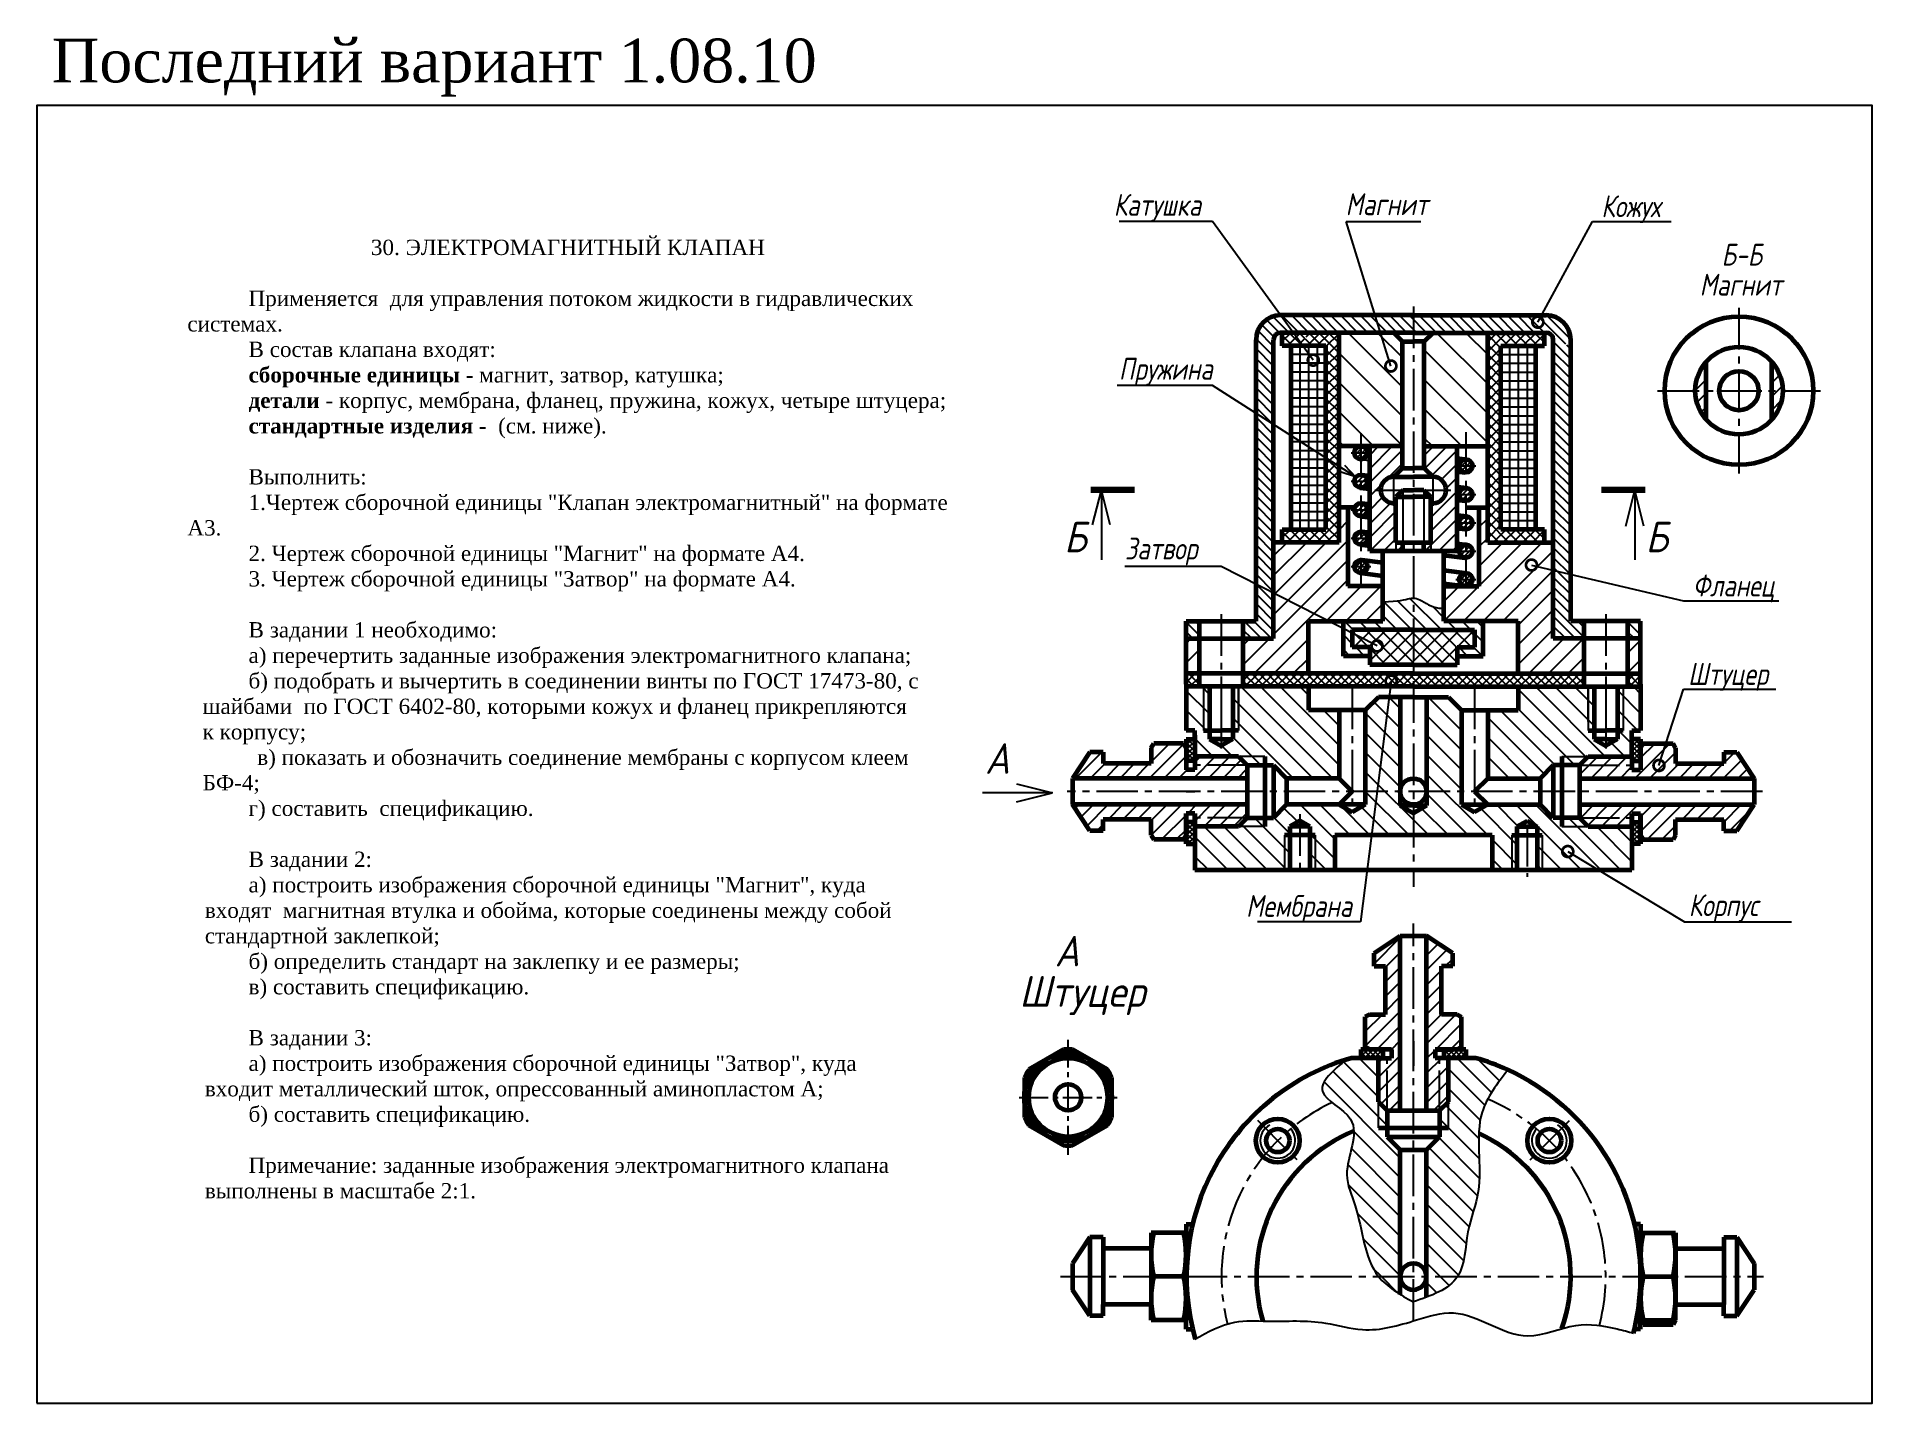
# Model space of a CAD drawing. Header units: millimetres. Extents: x 0 to 420, y 0 to 313.
import ezdxf

# ---------------------------------------------------------------- set-up
doc = ezdxf.new("R2010")
doc.units = ezdxf.units.MM
doc.header["$LTSCALE"] = 0.5
doc.linetypes.add('CENTER2', pattern=[28.575, 19.05, -3.175, 3.175, -3.175])
doc.layers.get('0').update_dxf_attribs({"linetype": 'CONTINUOUS', "lineweight": 60})
doc.layers.add('Тонкие', color=250, linetype='CONTINUOUS')
doc.styles.get("Standard").update_dxf_attribs({"font": 'isocpeui.ttf', "width": 0.9})
doc.styles.add('стиль1', font='TIMES.TTF')
doc.dimstyles.get("Standard").update_dxf_attribs({"dimtxt": 3.5, "dimasz": 5, "dimexe": 2, "dimexo": 0, "dimgap": 1.5, "dimtad": 1, "dimtoh": 1, "dimdec": 0, "dimzin": 0, "dimtxsty": 'Standard', "dimcen": 5, "dimadec": 0, "dimazin": 0, "dimtfac": 1, "dimtdec": 0, "dimtmove": 0, "dimatfit": 3, "dimldrblk": 'DOTSMALL', "dimfxl": 0, "dimtolj": 1, "dimtzin": 0, "dimarcsym": 0})
pattern_1 = [(45, (-5.087, 4.6), (-1.683798, 1.683798), [])]
pattern_2 = [(135, (-5.087, 5), (-2.245064, -2.245064), [])]

# ---------------------------------------------------------------- blocks, each defined once
blk = doc.blocks.new('_DotSmall')
at = {"color": 0, "linetype": 'ByBlock', "const_width": 0.5}
blk.add_lwpolyline([(-0.0625, 0, 1), (0.0625, 0, 1)], format="xyb", close=True, dxfattribs=at)

msp = doc.modelspace()

# ---------------------------------------------------------------- hatches: boundary and pattern name
at = {"layer": 'Тонкие', "lineweight": -3}
h = msp.add_hatch(dxfattribs=at)
h.set_pattern_fill('ANSI31', scale=0.5, angle=90, style=0)
h.set_pattern_definition([(135, (-5.087, 4.6), (-1.122532, -1.122532), [])])
h.paths.add_polyline_path([(283, 233.31), (279, 237.66), (279, 208.23), (283, 201.28)])
h.paths.add_polyline_path([(266, 179), (263, 179), (263, 175), (266, 175)])
h.paths.add_polyline_path([(283, 182.89), (279, 184.46), (279, 179), (276, 179), (276, 175), (283, 175)])
h.paths.add_polyline_path([(283, 201.28), (279, 208.23), (279, 184.46), (283, 182.89)])
h.paths.add_polyline_path([(315, 249), (288.1, 249), (289.6, 245), (315, 245)])
h.paths.add_polyline_path([(288.1, 249), (284.6, 249, 0.414214), (279, 243.4), (279, 237.66), (283, 233.31), (283, 243.4, -0.414214), (284.6, 245), (289.6, 245)])
h.paths.add_polyline_path([(345.4, 249), (323.08, 249), (323.83, 245), (345.4, 245, -0.414214), (347, 243.4), (347, 175), (354, 175), (354, 179), (351, 179), (351, 243.4, 0.099059), (350.57, 245.55), (349.91, 242.38, -0.241968), (350.01, 242.18, -1), (349.51, 242.18, -0.610347), (349.91, 242.38), (350.57, 245.55, 0.302733)])
h.paths.add_polyline_path([(323.08, 249), (315, 249), (315, 245), (323.83, 245)])
h.paths.add_polyline_path([(367, 179), (364, 179), (364, 175), (367, 175)])
h = msp.add_hatch(dxfattribs=at)
h.set_pattern_fill('ANSI37', scale=0.5, style=0)
h.set_pattern_definition([(45, (-5.087, 4.6), (-1.122532, 1.122532), []), (135, (-5.087, 4.6), (-1.122532, -1.122532), [])])
h.paths.add_polyline_path([(298, 245), (285, 245), (285, 242), (295, 242), (295, 220.29), (298, 217.03)])
h.paths.add_polyline_path([(290.12, 243.81, -1), (290.62, 243.81, -1)], flags=16)
h.paths.add_polyline_path([(298, 217.03), (295, 220.29), (295, 200), (285, 200), (285, 197.81), (285.47, 197), (298, 197)])
h.paths.add_polyline_path([(335, 242), (345, 242), (345, 245), (332, 245), (332, 197), (345, 197), (345, 200), (335, 200)])
h = msp.add_hatch(dxfattribs=at)
h.set_pattern_fill('ANSI31', scale=1.5, angle=90, style=0)
h.set_pattern_definition([(135, (-5.087, 4.6), (-3.367596, -3.367596), [])])
h.paths.add_polyline_path([(332, 245), (323.83, 245), (324.44, 241.8, -0.493524), (324.75, 241.56, -1), (324.25, 241.56, -0.339115), (324.44, 241.8), (323.83, 245), (319.5, 245), (317.5, 243), (317.5, 219), (332, 219)])
h.paths.add_polyline_path([(312.5, 243), (310.5, 245), (298, 245), (298, 219), (312.5, 219)])
h = msp.add_hatch(dxfattribs=at)
h.set_pattern_fill('ANSI31', scale=0.7, style=0)
h.paths.add_polyline_path([(382, 231.73), (379.5, 231.73, 0.182676), (382, 225.11)])
h.paths.add_polyline_path([(382, 238.34, 0.182676), (379.5, 231.73), (382, 231.73)])
h.paths.add_polyline_path([(397, 238.34), (397, 231.73), (399.5, 231.73, 0.182676)])
h.paths.add_polyline_path([(399.5, 231.73), (397, 231.73), (397, 225.11, 0.182676)])
h = msp.add_hatch(dxfattribs=at)
h.set_pattern_fill('ANSI31', scale=0.25, style=0)
h.set_pattern_definition([(45, (-5.0871, 4.6), (-0.561266, 0.561266), [])])
edge = h.paths.add_edge_path()
edge.add_arc((303, 217.5), 1.5, 0, 360)
edge = h.paths.add_edge_path()
edge.add_arc((303, 211), 1.5, 0, 360)
edge = h.paths.add_edge_path()
edge.add_arc((303, 204.5), 1.5, 0, 360)
edge = h.paths.add_edge_path()
edge.add_arc((303, 198), 1.5, 0, 360)
edge = h.paths.add_edge_path()
edge.add_arc((303, 191.5), 1.5, 0, 360)
edge = h.paths.add_edge_path()
edge.add_arc((327, 188.5), 1.5, 0, 360)
edge = h.paths.add_edge_path()
edge.add_arc((327, 195), 1.5, 0, 360)
edge = h.paths.add_edge_path()
edge.add_arc((327, 201.5), 1.5, 0, 360)
edge = h.paths.add_edge_path()
edge.add_arc((327, 208), 1.5, 0, 360)
edge = h.paths.add_edge_path()
edge.add_arc((327, 214.5), 1.5, 0, 360)
at = {"layer": 'Тонкие'}
h = msp.add_hatch(dxfattribs=at)
h.set_pattern_fill('ANSI31', scale=0.7, style=0)
h.paths.add_polyline_path([(325, 219), (317.5, 219), (317.5, 214), (319.5, 212, -1), (319.5, 206), (319, 206), (319, 197), (319, 195), (325, 195)])
h.paths.add_polyline_path([(312.5, 219), (305, 219), (305, 195), (311, 195), (311, 197), (311, 206), (310.5, 206, -1), (310.5, 212), (312.5, 214)])
h.paths.add_polyline_path([(312.6, 197), (311, 197), (311, 195), (312.6, 195)])
h.paths.add_polyline_path([(319, 197), (317.4, 197), (317.4, 195), (319, 195)])
at = {"layer": 'Тонкие', "lineweight": -3}
h = msp.add_hatch(dxfattribs=at)
h.set_pattern_fill('ANSI31', style=0)
h.set_pattern_definition([(45, (-5.087, 4.6), (-2.245064, 2.245064), [])])
h.paths.add_polyline_path([(308, 187), (300, 187), (300, 205), (298, 205), (298, 197), (285.47, 197), (287.88, 192.82, -0.576952), (288.25, 192.6, -1), (287.75, 192.6, -0.26827), (287.88, 192.82), (285.47, 197), (283, 197), (283, 182.89), (292.89, 179), (308, 179)])
h.paths.add_polyline_path([(291, 179), (292.89, 179), (283, 182.89), (283, 175), (276, 175), (276, 167), (291, 167)])
h.paths.add_polyline_path([(266, 175), (263, 175), (263, 167), (266, 167)])
h.paths.add_polyline_path([(354, 175), (347, 175), (347, 197), (332, 197), (332, 205), (330, 205), (330, 187), (322, 187), (322, 179), (339, 179), (339, 167), (354, 167)])
h.paths.add_polyline_path([(367, 175), (364, 175), (364, 167), (367, 167)])
at = {"layer": 'Тонкие'}
h = msp.add_hatch(dxfattribs=at)
h.set_pattern_fill('ANSI31', scale=0.75, angle=90, style=0)
edge = h.paths.add_edge_path()
edge.add_spline(control_points=[(315, 184.26), (314.72, 184.27), (313.61, 184.13), (311.74, 183.5), (308, 183.43)], knot_values=[0.236014, 0.236014, 0.236014, 0.236014, 1.846914, 6.275661, 6.275661, 6.275661, 6.275661], degree=3, periodic=0)
edge.add_line((308, 183.43), (308, 179))
edge.add_line((308, 179), (299, 179))
edge.add_line((299, 179), (299, 171))
edge.add_line((299, 171), (305, 171))
edge.add_line((305, 171), (305, 173))
edge.add_line((305, 173), (301, 173))
edge.add_line((301, 173), (301, 177))
edge.add_line((301, 177), (315, 177))
edge.add_line((315, 177), (315, 184.26))
edge = h.paths.add_edge_path()
edge.add_spline(control_points=[(322, 182.13), (320.45, 181.57), (316.99, 183.64), (315.77, 184.26), (315, 184.26)], knot_values=[6.275661, 6.275661, 6.275661, 6.275661, 10.941546, 15.423264, 15.423264, 15.423264, 15.423264], degree=3, periodic=0)
edge.add_line((315, 184.26), (315, 177))
edge.add_line((315, 177), (329, 177))
edge.add_line((329, 177), (329, 173))
edge.add_line((329, 173), (325, 173))
edge.add_line((325, 173), (325, 171))
edge.add_line((325, 171), (331, 171))
edge.add_line((331, 171), (331, 179))
edge.add_line((331, 179), (322, 179))
edge.add_line((322, 179), (322, 182.13))
at = {"layer": 'Тонкие', "lineweight": -3}
h = msp.add_hatch(dxfattribs=at)
h.set_pattern_fill('ANSI37', scale=0.75, style=0)
h.set_pattern_definition([(45, (-5.087, 4.6), (-1.683798, 1.683798), []), (135, (-5.087, 4.6), (-1.683798, -1.683798), [])])
h.paths.add_polyline_path([(315, 177), (301, 177), (301, 173), (305, 173), (305, 169), (315, 169)])
h.paths.add_polyline_path([(329, 177), (315, 177), (315, 169), (325, 169), (325, 173), (329, 173)])
h = msp.add_hatch(dxfattribs=at)
h.set_pattern_fill('ANSI37', scale=0.4, style=0)
h.set_pattern_definition([(45, (-5.0871, 4.6), (-0.8980256, 0.8980256), []), (135, (-5.0871, 4.6), (-0.8980256, -0.8980256), [])])
h.paths.add_polyline_path([(315, 167), (276, 167), (276, 164), (315, 164)])
h.paths.add_polyline_path([(354, 167), (315, 167), (315, 164), (354, 164)])
h.paths.add_polyline_path([(367, 167), (364, 167), (364, 164), (367, 164), (367, 164.6)])
h.paths.add_polyline_path([(266, 167), (263, 167), (263, 164.6), (263, 164.6), (263, 164), (266, 164)])
h = msp.add_hatch(dxfattribs=at)
h.set_pattern_fill('ANSI31', angle=90, style=0)
h.set_pattern_definition([(135, (-5.087, 4.6), (-2.245064, -2.245064), [])])
h.paths.add_polyline_path([(285.5, 130), (286.7, 130), (286.7, 132), (289, 133.32), (291.3, 132), (291.3, 130), (292.5, 130), (292.5, 122), (297, 122), (297, 130), (315, 130), (315, 135.08), (312, 136.8), (312, 140), (304, 140), (304, 137), (301, 135.28), (298, 137), (286, 137), (283, 134), (281, 134), (281, 132), (275, 132), (265, 132), (265, 122), (285.5, 122)])
h.paths.add_polyline_path([(344, 137), (332, 137), (329, 135.28), (326, 137), (326, 140), (318, 140), (318, 136.8), (315, 135.08), (315, 130), (333, 130), (333, 122), (337.5, 122), (337.5, 130), (338.7, 130), (338.7, 132), (341, 133.32), (343.3, 132), (343.3, 130), (344.5, 130), (344.5, 122), (365, 122), (365, 132), (355, 132), (349, 132), (349, 134), (347, 134)])
h.paths.add_polyline_path([(326, 158.6), (323, 161.6), (318, 161.6), (318, 140), (326, 140)])
h.paths.add_polyline_path([(312, 161.6), (307, 161.6), (304, 158.6), (304, 140), (312, 140)])
h.paths.add_polyline_path([(356.5, 152), (356.5, 154), (355, 154), (355, 164), (339, 164), (339, 158.6), (332, 158.6), (332, 143), (344, 143), (347, 146), (349, 146), (349, 148), (355, 148), (365, 148), (365, 154), (367, 154), (367, 157.15), (366.14, 155.81, -0.254408), (366.25, 155.6, -1), (365.75, 155.6, -0.594378), (366.14, 155.81), (367, 157.15), (367, 164), (363, 164), (363, 154), (361.5, 154), (361.5, 152), (359, 150.57)])
h.paths.add_polyline_path([(338.7, 130), (337.5, 130), (337.5, 122), (338.7, 122)], flags=17)
h.paths.add_polyline_path([(344.5, 130), (343.3, 130), (343.3, 122), (344.5, 122)])
h.paths.add_polyline_path([(286.7, 130), (285.5, 130), (285.5, 122), (286.7, 122)], flags=16)
h.paths.add_polyline_path([(292.5, 130), (291.3, 130), (291.3, 122), (292.5, 122)])
h.paths.add_polyline_path([(281, 134), (277, 134), (275, 132), (281, 132)], flags=16)
h.paths.add_polyline_path([(281, 148), (275, 148), (277, 146), (281, 146)], flags=16)
h.paths.add_polyline_path([(355, 148), (349, 148), (349, 146), (353, 146)], flags=17)
h.paths.add_polyline_path([(356.33, 154), (356.33, 164), (355, 164), (355, 154)])
h.paths.add_polyline_path([(361.67, 164), (361.67, 154), (363, 154), (363, 164)])
h.paths.add_polyline_path([(268.33, 152), (268.33, 154), (267, 154), (267, 164), (263, 164), (263, 154), (265, 154), (265, 148), (281, 148), (281, 146), (283, 146), (286, 143), (298, 143), (298, 158.6), (291, 158.6), (291, 164), (275, 164), (275, 154), (273.67, 154), (273.67, 152), (271, 150.47)])
h.paths.add_polyline_path([(273.67, 164), (273.67, 154), (275, 154), (275, 164)])
h.paths.add_polyline_path([(268.33, 154), (268.33, 164), (267, 164), (267, 154)])
h = msp.add_hatch(dxfattribs=at)
h.set_pattern_fill('ANSI37', scale=0.25, style=0)
h.set_pattern_definition([(45, (-5, 5), (-0.561266, 0.561266), []), (135, (-5, 5), (-0.561266, -0.561266), [])])
h.paths.add_polyline_path([(265, 152), (263, 152), (263, 147), (265, 147)])
h = msp.add_hatch(dxfattribs=at)
h.set_pattern_fill('ANSI37', scale=0.25, style=0)
h.set_pattern_definition([(135, (635, 5), (0.561266, 0.561266), []), (45, (635, 5), (0.561266, -0.561266), [])])
h.paths.add_polyline_path([(365, 152), (367, 152), (367, 147), (365, 147)])
h = msp.add_hatch(dxfattribs=at)
h.set_pattern_fill('ANSI31', scale=0.75, style=0)
h.set_pattern_definition(pattern_1)
h.paths.add_polyline_path([(263, 150), (262.42, 151), (255.58, 151), (255, 150), (255, 146.4), (244, 146.4), (244, 149), (241, 149), (237, 143), (277, 143), (277, 146), (265, 146), (265, 144.8), (263, 144.8)])
h.paths.add_polyline_path([(275, 148), (265, 148), (265, 146), (277, 146)])
h.paths.add_polyline_path([(277, 137), (237, 137), (241, 131), (244, 131), (244, 133.6), (255, 133.6), (255, 130), (255.58, 129), (262.42, 129), (263, 130), (263, 135.2), (265, 135.2), (265, 134), (277, 134)])
h.paths.add_polyline_path([(277, 134), (265, 134), (265, 132), (275, 132)], flags=17)
h = msp.add_hatch(dxfattribs=at)
h.set_pattern_fill('ANSI31', scale=0.75, style=0)
h.set_pattern_definition(pattern_1)
h.paths.add_polyline_path([(389, 149), (386, 149), (386, 146.4), (375, 146.4), (375, 150), (374.42, 151), (367.58, 151), (367, 150), (367, 144.8), (365, 144.8), (365, 146), (353, 146), (353, 143), (393, 143)])
h.paths.add_polyline_path([(365, 148), (355, 148), (353, 146), (365, 146)])
h.paths.add_polyline_path([(365, 135.2), (367, 135.2), (367, 130), (367.58, 129), (374.42, 129), (375, 130), (375, 133.6), (386, 133.6), (386, 131), (389, 131), (393, 137), (353, 137), (353, 134), (365, 134)])
h.paths.add_polyline_path([(365, 134), (353, 134), (355, 132), (365, 132)])
h = msp.add_hatch(dxfattribs=at)
h.set_pattern_fill('ANSI37', scale=0.25, style=0)
h.set_pattern_definition([(315, (-5, 275), (-0.561266, -0.561266), []), (225, (-5, 275), (-0.561266, 0.561266), [])])
h.paths.add_polyline_path([(265, 128), (263, 128), (263, 133), (265, 133)])
h = msp.add_hatch(dxfattribs=at)
h.set_pattern_fill('ANSI37', scale=0.25, style=0)
h.set_pattern_definition([(225, (635, 275), (0.561266, -0.561266), []), (315, (635, 275), (0.561266, 0.561266), [])])
h.paths.add_polyline_path([(365, 128), (367, 128), (367, 133), (365, 133)])
h = msp.add_hatch(dxfattribs=at)
h.set_pattern_fill('ANSI31', scale=0.75, style=0)
h.set_pattern_definition([(45, (-5.087, 5), (-1.683798, 1.683798), [])])
h.paths.add_polyline_path([(312, 107), (306, 103), (306, 100), (308.6, 100), (308.6, 89), (305, 89), (304, 88.42), (304, 81.58), (305, 81), (310.2, 81), (310.2, 79), (309, 79), (309, 67), (312, 67)])
h.paths.add_polyline_path([(325, 89), (321.4, 89), (321.4, 100), (324, 100), (324, 103), (318, 107), (318, 67), (321, 67), (321, 79), (319.8, 79), (319.8, 81), (325, 81), (326, 81.58), (326, 88.42)])
h.paths.add_polyline_path([(323, 79), (321, 79), (321, 67), (323, 69)])
h.paths.add_polyline_path([(309, 79), (307, 79), (307, 69), (309, 67)])
h = msp.add_hatch(dxfattribs=at)
h.set_pattern_fill('ANSI37', scale=0.25, angle=90, style=0)
h.set_pattern_definition([(135, (450, -189), (-0.561266, -0.561266), []), (225, (450, -189), (0.561266, -0.561266), [])])
h.paths.add_polyline_path([(303, 81), (303, 79), (308, 79), (308, 81)])
h = msp.add_hatch(dxfattribs=at)
h.set_pattern_fill('ANSI37', scale=0.25, angle=90, style=0)
h.set_pattern_definition([(45, (180, -189), (0.561266, -0.561266), []), (315, (180, -189), (-0.561266, -0.561266), [])])
h.paths.add_polyline_path([(327, 81), (327, 79), (322, 79), (322, 81)])
h = msp.add_hatch(dxfattribs=at)
h.set_pattern_fill('ANSI31', angle=90, style=0)
h.set_pattern_definition(pattern_2)
edge = h.paths.add_edge_path()
edge.add_spline(control_points=[(325.1, 29), (326.83, 31.69), (326.77, 39.26), (331.03, 49.35), (329.78, 57.37), (329.97, 61.74)], knot_values=[16.399377, 16.399377, 16.399377, 16.399377, 26.913162, 36.399076, 49.550981, 49.550981, 49.550981, 49.550981], degree=3, periodic=0)
edge.add_spline(control_points=[(329.97, 61.74), (330.05, 63.41), (330.39, 66.13), (331.47, 68.62), (331.99, 69.59)], knot_values=[8.02777, 8.02777, 8.02777, 8.02777, 13.066216, 16.399377, 16.399377, 16.399377, 16.399377], degree=3, periodic=0)
edge.add_spline(control_points=[(331.99, 69.59), (333.22, 71.92), (334.92, 74.1), (336.63, 76.29)], knot_values=[0.01733, 0.01733, 0.01733, 0.01733, 8.02777, 8.02777, 8.02777, 8.02777], degree=3, periodic=0)
edge.add_arc((314.92, 28.71), 52.3, 65.4791, 74.0798)
edge.add_line((329.27, 79), (323, 79))
edge.add_line((323, 79), (323, 69))
edge.add_line((323, 69), (323, 63))
edge.add_line((323, 63), (321, 63))
edge.add_line((321, 63), (321, 61))
edge.add_line((321, 61), (318, 58))
edge.add_line((318, 58), (318, 29))
edge.add_line((318, 29), (325.1, 29))
edge = h.paths.add_edge_path()
edge.add_line((312, 58), (309, 61))
edge.add_line((309, 61), (309, 63))
edge.add_line((309, 63), (307, 63))
edge.add_line((307, 63), (307, 69))
edge.add_line((307, 69), (307, 79))
edge.add_line((307, 79), (300.72, 79))
edge.add_arc((315, 29), 52, 105.9424, 107.131)
edge.add_spline(control_points=[(299.68, 78.69), (296.61, 76.13), (290.56, 71.04), (300.44, 66.91), (301.34, 63.28), (301.38, 62.32)], knot_values=[0.08021, 0.08021, 0.08021, 0.08021, 9.226731, 18.277698, 21.266105, 21.266105, 21.266105, 21.266105], degree=3, periodic=0)
edge.add_spline(control_points=[(301.38, 62.32), (301.52, 59.23), (298.39, 52.83), (303.38, 42.41), (303.67, 33.21), (307.04, 29)], knot_values=[21.266105, 21.266105, 21.266105, 21.266105, 30.95352, 38.345069, 55.418258, 55.418258, 55.418258, 55.418258], degree=3, periodic=0)
edge.add_line((307.04, 29), (312, 29))
edge.add_line((312, 29), (312, 58))
h.paths.add_polyline_path([(309, 67), (307, 69), (307, 63), (309, 63)], flags=17)
h.paths.add_polyline_path([(323, 69), (321, 67), (321, 63), (323, 63)], flags=17)
at = {"layer": 'Тонкие'}
h = msp.add_hatch(dxfattribs=at)
h.set_pattern_fill('ANSI31', angle=90, style=0)
h.set_pattern_definition(pattern_2)
edge = h.paths.add_edge_path()
edge.add_spline(control_points=[(318, 24.27), (320.98, 25.4), (323.66, 26.75), (325.1, 29)], knot_values=[49.550981, 49.550981, 49.550981, 49.550981, 58.323702, 58.323702, 58.323702, 58.323702], degree=3, periodic=0)
edge.add_line((325.1, 29), (318, 29))
edge.add_line((318, 29), (318, 24.27))
edge = h.paths.add_edge_path()
edge.add_line((312, 29), (307.04, 29))
edge.add_spline(control_points=[(307.04, 29), (308.34, 27.39), (310.09, 26.09), (312, 24.91)], knot_values=[55.418258, 55.418258, 55.418258, 55.418258, 61.954933, 61.954933, 61.954933, 61.954933], degree=3, periodic=0)
edge.add_line((312, 24.91), (312, 29))

# ---------------------------------------------------------------- linework, layer by layer
at = {"color": 7, "lineweight": 60}
for p, q in [((315, 249), (284.6, 249)), ((315, 249), (345.4, 249)), ((315, 245), (284.6, 245)), ((285, 242), (285, 245)), ((298, 197), (298, 245)), ((312.5, 243), (310.5, 245)), ((315, 245), (345.4, 245)), ((317.5, 243), (319.5, 245)), ((332, 197), (332, 245)), ((345, 242), (345, 245)), ((279, 179), (279, 243.4)), ((283, 175), (283, 243.4)), ((295, 242), (285, 242)), ((287, 200), (287, 242)), ((295, 200), (295, 242)), ((312.5, 214), (312.5, 243)), ((312.5, 243), (315, 243)), ((317.5, 243), (315, 243)), ((317.5, 214), (317.5, 243)), ((335, 242), (345, 242)), ((335, 200), (335, 242)), ((343, 200), (343, 242)), ((347, 175), (347, 243.4)), ((351, 179), (351, 243.4)), ((382, 225.11), (382, 238.34)), ((397, 225.11), (397, 238.34)), ((312.5, 219), (298, 219)), ((305, 195), (305, 219)), ((317.5, 219), (332, 219)), ((325, 195), (325, 219)), ((325, 216.26), (327.19, 215.99)), ((303.19, 212.49), (305, 212.26)), ((312.5, 214), (310.5, 212)), ((310.5, 212), (315, 212)), ((312.5, 214), (315, 214)), ((317.5, 214), (315, 214)), ((319.5, 212), (315, 212)), ((317.5, 214), (319.5, 212)), ((325, 213.24), (326.81, 213.01)), ((302.81, 209.51), (305, 209.24)), ((303.19, 205.99), (305, 205.76)), ((310.5, 206), (311, 206)), ((312.6, 209), (311, 207.4)), ((311, 197), (311, 207.4)), ((311, 207.4), (315, 207.4)), ((312.6, 209), (315, 209)), ((317.4, 209), (315, 209)), ((319, 207.4), (315, 207.4)), ((317.4, 209), (319, 207.4)), ((319, 197), (319, 207.4)), ((319, 206), (319.5, 206)), ((325, 209.76), (327.19, 209.49)), ((325, 206.74), (326.81, 206.51)), ((301.59, 205), (298, 205)), ((300, 205), (300, 187)), ((302.81, 203.01), (305, 202.74)), ((325, 203.26), (327.19, 202.99)), ((327, 205), (332.01, 205)), ((330, 205), (330, 187)), ((285, 200), (295, 200)), ((285, 197), (285, 200)), ((303.19, 199.49), (305, 199.26)), ((325, 200.24), (326.81, 200.01)), ((345, 200), (335, 200)), ((345, 197), (345, 200)), ((298, 197), (283, 197)), ((302.81, 196.51), (305, 196.24)), ((325, 195), (305, 195)), ((308, 179), (308, 195)), ((311, 197), (319, 197)), ((312.6, 195), (312.6, 197)), ((317.4, 195), (317.4, 197)), ((322, 179), (322, 195)), ((322, 194.11), (326.81, 193.51)), ((325, 196.76), (327.19, 196.49)), ((332, 197), (347, 197)), ((302.81, 190.01), (308, 189.36)), ((303.19, 192.99), (308, 192.39)), ((322, 190.64), (327.19, 189.99)), ((308, 187), (300, 187)), ((322, 187.61), (326.81, 187.01)), ((322, 187), (330, 187)), ((263, 164.6), (263, 179)), ((263, 179), (279, 179)), ((266, 179), (266, 164)), ((276, 179), (276, 164)), ((291, 179), (308, 179)), ((291, 167), (291, 179)), ((299, 171), (299, 179)), ((315, 177), (301, 177)), ((301, 177), (301, 173)), ((315, 177), (329, 177)), ((339, 179), (322, 179)), ((329, 177), (329, 173)), ((331, 171), (331, 179)), ((339, 167), (339, 179)), ((367, 179), (351, 179)), ((354, 179), (354, 164)), ((364, 179), (364, 164)), ((367, 164.6), (367, 179)), ((263, 175), (283, 175)), ((305, 173), (301, 173)), ((305, 173), (305, 169)), ((325, 173), (325, 169)), ((325, 173), (329, 173)), ((367, 175), (347, 175)), ((305, 171), (299, 171)), ((315, 169), (305, 169)), ((315, 169), (325, 169)), ((325, 171), (331, 171)), ((315, 167), (263, 167)), ((263, 164.6), (263, 154)), ((315, 164), (263, 164)), ((268.33, 164), (268.33, 152)), ((273.67, 164), (273.67, 152)), ((291, 164), (291, 158.6)), ((315, 167), (367, 167)), ((315, 164), (367, 164)), ((339, 164), (339, 158.6)), ((356.33, 164), (356.33, 152)), ((361.67, 164), (361.67, 152)), ((367, 164.6), (367, 154)), ((307, 161.6), (304, 158.6)), ((315, 161.6), (307, 161.6)), ((312, 161.6), (312, 136.8)), ((315, 161.6), (323, 161.6)), ((318, 161.6), (318, 136.8)), ((323, 161.6), (326, 158.6)), ((304, 158.6), (291, 158.6)), ((298, 158.6), (298, 143)), ((304, 158.6), (304, 137)), ((326, 158.6), (326, 137)), ((326, 158.6), (339, 158.6)), ((332, 158.6), (332, 143)), ((265, 154), (263, 154)), ((263, 152), (265, 152)), ((263, 152), (263, 145)), ((265, 152), (265, 154)), ((265, 152.86), (265, 145)), ((267, 154), (271, 154)), ((271, 152), (268.33, 152)), ((268.33, 152), (271, 150.47)), ((275, 154), (271, 154)), ((271, 152), (273.67, 152)), ((273.67, 152), (271, 150.47)), ((355, 154), (359, 154)), ((359, 152), (356.33, 152)), ((356.33, 152), (359, 150.47)), ((363, 154), (359, 154)), ((359, 152), (361.67, 152)), ((361.67, 152), (359, 150.47)), ((365, 152), (365, 154)), ((365, 154), (367, 154)), ((365, 148), (365, 154)), ((365, 154), (367, 154)), ((367, 152), (365, 152)), ((367, 152), (367, 145)), ((241, 149), (237, 143)), ((244, 149), (241, 149)), ((244, 149), (244, 146.4)), ((255, 150), (255.58, 151)), ((255, 150), (255, 146.4)), ((262.42, 151), (255.58, 151)), ((263, 150), (262.42, 151)), ((275, 148), (277, 146)), ((281, 148), (281, 132)), ((349, 148), (349, 132)), ((355, 148), (353, 146)), ((365, 148), (365, 145)), ((367, 150), (367.58, 151)), ((367.58, 151), (374.42, 151)), ((375, 150), (374.42, 151)), ((375, 150), (375, 146.4)), ((386, 149), (389, 149)), ((386, 149), (386, 146.4)), ((389, 149), (393, 143)), ((277, 143), (237, 143)), ((237, 143), (237, 137)), ((255, 146.4), (244, 146.4)), ((265, 145), (263, 145)), ((277, 146), (277, 134)), ((283, 146), (283, 134)), ((283, 146), (286, 143)), ((298, 143), (286, 143)), ((286, 143), (286, 137)), ((298, 143), (301, 140)), ((332, 143), (329, 140)), ((332, 143), (344, 143)), ((347, 146), (344, 143)), ((344, 143), (344, 137)), ((347, 146), (347, 134)), ((353, 146), (353, 134)), ((353, 143), (393, 143)), ((365, 145), (367, 145)), ((375, 146.4), (386, 146.4)), ((393, 143), (393, 137)), ((301, 140), (298, 137)), ((329, 140), (332, 137)), ((277, 137), (237, 137)), ((241, 131), (237, 137)), ((263, 135), (263, 130.8)), ((263, 128), (263, 135)), ((265, 135), (263, 135)), ((265, 132), (265, 135)), ((265, 135), (265, 122)), ((283, 134), (286, 137)), ((304, 137), (286, 137)), ((298, 137), (301, 135.28)), ((304, 137), (301, 135.28)), ((315, 136.8), (312, 136.8)), ((312, 136.8), (315, 135.08)), ((315, 136.8), (318, 136.8)), ((318, 136.8), (315, 135.08)), ((326, 137), (344, 137)), ((326, 137), (329, 135.28)), ((332, 137), (329, 135.28)), ((347, 134), (344, 137)), ((353, 137), (393, 137)), ((365, 132), (365, 135)), ((365, 135), (365, 122)), ((365, 135), (367, 135)), ((367, 135), (367, 128)), ((367, 135), (367, 130.8)), ((367, 128), (367, 135)), ((389, 131), (393, 137)), ((244, 131), (241, 131)), ((255, 133.6), (244, 133.6)), ((244, 131), (244, 133.6)), ((255, 130), (255, 133.6)), ((275, 132), (277, 134)), ((289, 133.32), (286.7, 132)), ((286.7, 132), (286.7, 122)), ((291.3, 132), (286.7, 132)), ((291.3, 132), (289, 133.32)), ((291.3, 132), (291.3, 122)), ((338.7, 132), (341, 133.32)), ((338.7, 132), (343.3, 132)), ((338.7, 132), (338.7, 122)), ((341, 133.32), (343.3, 132)), ((343.3, 132), (343.3, 122)), ((355, 132), (353, 134)), ((375, 133.6), (386, 133.6)), ((375, 130), (375, 133.6)), ((386, 131), (386, 133.6)), ((386, 131), (389, 131)), ((255, 130), (255.58, 129)), ((262.42, 129), (255.58, 129)), ((262.42, 129), (256.15, 129)), ((263, 130), (262.42, 129)), ((263, 128), (265, 128)), ((292.5, 130), (285.5, 130)), ((297, 130), (297, 122)), ((333, 130), (297, 130)), ((333, 130), (333, 122)), ((337.5, 130), (344.5, 130)), ((338.6, 130), (343.4, 130)), ((367, 128), (365, 128)), ((367, 130), (367.58, 129)), ((367.58, 129), (374.42, 129)), ((375, 130), (374.42, 129)), ((365, 122), (265, 122)), ((306, 103), (312, 107)), ((312, 67), (312, 107)), ((312, 107), (318, 107)), ((318, 67), (318, 107)), ((324, 103), (318, 107)), ((306, 100), (306, 103)), ((324, 100), (324, 103)), ((306, 100), (308.6, 100)), ((308.6, 89), (308.6, 100)), ((321.4, 89), (321.4, 100)), ((324, 100), (321.4, 100)), ((305, 89), (304, 88.42)), ((304, 81.58), (304, 88.42)), ((305, 89), (308.6, 89)), ((325, 89), (321.4, 89)), ((325, 89), (326, 88.42)), ((326, 81.58), (326, 88.42)), ((303, 81), (303, 79)), ((310.01, 81), (303, 81)), ((305, 81), (304, 81.58)), ((310, 81), (310, 79)), ((320, 81), (324.2, 81)), ((327, 81), (320, 81)), ((320, 81), (320, 79)), ((325, 81), (326, 81.58)), ((327, 81), (327, 79)), ((307, 79), (300.72, 79)), ((303, 79), (301, 79)), ((307, 79), (310, 79)), ((329.27, 79), (320, 79)), ((307, 69), (309, 67)), ((323, 69), (321, 67)), ((307, 63), (323, 63)), ((309, 67), (321, 67)), ((309, 61), (321, 61)), ((309, 61), (312, 58)), ((321, 61), (318, 58)), ((312, 24.91), (312, 58)), ((312, 58), (318, 58)), ((318, 24.26), (318, 58)), ((241, 38), (237, 32)), ((244, 38), (241, 38)), ((241, 38), (241, 20)), ((244, 38), (244, 22.6)), ((255, 39), (255, 22.6)), ((263, 39), (255, 39)), ((263, 41), (263, 29)), ((263, 41), (264.4, 41)), ((367, 41), (365.6, 41)), ((367, 41), (367, 29)), ((367, 39), (375, 39)), ((367, 39), (375, 39)), ((375, 39), (375, 22.6)), ((386, 38), (389, 38)), ((386, 38), (386, 22.6)), ((389, 38), (393, 32)), ((389, 38), (389, 20)), ((255, 35.4), (244, 35.4)), ((375, 35.4), (386, 35.4)), ((237, 32), (237, 26)), ((393, 32), (393, 26)), ((241, 20), (237, 26)), ((262.42, 29), (255.58, 29)), ((263, 17), (263, 29)), ((367, 17), (367, 29)), ((367.58, 29), (374.42, 29)), ((367.58, 29), (374.42, 29)), ((389, 20), (393, 26)), ((255, 22.6), (244, 22.6)), ((244, 20), (244, 22.6)), ((255, 19), (255, 22.6)), ((263, 24.2), (263, 19.8)), ((263, 17), (263, 24.2)), ((367, 24.2), (367, 19.8)), ((367, 17), (367, 24.2)), ((375, 22.6), (386, 22.6)), ((375, 19), (375, 22.6)), ((386, 20), (386, 22.6)), ((244, 20), (241, 20)), ((263, 19), (255, 19)), ((263, 17), (264.4, 17)), ((367, 17), (365.6, 17)), ((367, 19), (367.58, 18)), ((367, 19), (375, 19)), ((367.58, 18), (373.85, 18)), ((367.58, 18), (374.42, 18)), ((375, 19), (374.42, 18)), ((386, 20), (389, 20))]:
    msp.add_line(p, q, dxfattribs=at)
at = {"lineweight": 100}
for p, q in [((241.17, 209.02), (251.17, 209.02)), ((368.07, 209.02), (358.07, 209.02))]:
    msp.add_line(p, q, dxfattribs=at)
at = {"color": 7}
msp.add_line((367, 154.2), (367, 154.2), dxfattribs=at)
msp.add_line((367, 154.2), (367, 154.2), dxfattribs=at)
at = {"color": 7, "linetype": 'CENTER2', "lineweight": 60}
for p, q in [((265, 147), (263, 147)), ((275, 148), (265, 148)), ((355, 148), (365, 148)), ((365, 147), (367, 147)), ((277, 146), (283, 146)), ((353, 146), (347, 146)), ((265, 133), (263, 133)), ((275, 132), (265, 132)), ((277, 134), (283, 134)), ((353, 134), (347, 134)), ((355, 132), (365, 132)), ((365, 133), (367, 133)), ((308, 81), (308, 79)), ((322, 81), (322, 79)), ((307, 69), (307, 79)), ((323, 69), (323, 79)), ((309, 67), (309, 61)), ((321, 67), (321, 61))]:
    msp.add_line(p, q, dxfattribs=at)
at = {"color": 7, "lineweight": -3}
msp.add_lwpolyline([(0, 0), (420, 0), (420, 297), (0, 297)], close=True, dxfattribs=at)
at = {"color": 7, "lineweight": 60}
for points in [[(234.97, 80.95), (227.03, 76.37)], [(244.97, 76.37), (237.03, 80.95)], [(226, 74.58), (226, 65.42)], [(246, 65.42), (246, 74.58)], [(227.03, 63.63), (234.97, 59.05)], [(237.03, 59.05), (244.97, 63.63)]]:
    msp.add_lwpolyline(points, dxfattribs=at)
for centre, radius in [((389.5, 231.73), 17), ((389.5, 231.73), 10), ((389.5, 231.73), 4.5), ((303, 217.5), 1.5), ((327, 214.5), 1.5), ((303, 211), 1.5), ((303, 204.5), 1.5), ((327, 208), 1.5), ((327, 201.5), 1.5), ((303, 198), 1.5), ((327, 195), 1.5), ((303, 191.5), 1.5), ((327, 188.5), 1.5), ((315, 140), 3), ((236, 70), 10), ((236, 70), 9), ((236, 70), 3), ((283.97, 60.11), 5), ((346.11, 60.11), 5), ((283.97, 60.11), 2.67), ((346.11, 60.11), 2.67)]:
    msp.add_circle(centre, radius, dxfattribs=at)
for centre, radius, start, end in [((284.6, 243.4), 5.6, 90, 180), ((345.4, 243.4), 5.6, 0, 90), ((284.6, 243.4), 1.6, 90, 180), ((345.4, 243.4), 1.6, 0, 90), ((310.5, 209), 3, 90, 270), ((319.5, 209), 3, 270, 90), ((236, 70), 11, 84.62, 95.38), ((236, 70), 11, 144.62, 155.38), ((236, 70), 11, 24.62, 35.38), ((315.09, 29), 52, 105.9424, 195.9534), ((314.92, 28.71), 52.3, 65.4657, 74.0798), ((315, 29), 52, 0, 65.4099), ((236, 70), 11, 204.62, 215.38), ((236, 70), 11, 324.62, 335.38), ((236, 70), 11, 264.62, 275.38), ((315.09, 29), 36, 112.2231, 196.4056), ((315, 29), 36, 340.7003, 65.4244), ((276.94, 34), 21.94, 166.8264, 193.1736), ((241.06, 34), 21.94, 346.8264, 13.1736), ((388.94, 34), 21.94, 166.8264, 193.1736), ((353.06, 34), 21.94, 346.8264, 13.1736), ((315, 29), 3, 0, 180), ((276.94, 24), 21.94, 166.8264, 193.1736), ((241.06, 24), 21.94, 346.8264, 13.1736), ((315, 29), 3, 180, 0), ((315, 29), 52, 345.6004, 0), ((388.94, 24), 21.94, 166.8264, 193.1736), ((353.06, 24), 21.94, 346.8264, 13.1736)]:
    msp.add_arc(centre, radius, start, end, dxfattribs=at)
at = {"layer": 'Тонкие', "color": 7, "linetype": 'CENTER2', "lineweight": -3}
for p, q in [((315, 251), (315, 118.2)), ((389.5, 250.67), (389.5, 212.79)), ((370.88, 231.73), (408.12, 231.73)), ((303, 222), (303, 186.8)), ((327, 222.2), (327, 187)), ((301, 163.8), (301, 135.8)), ((329, 163.8), (329, 135.8)), ((352.6, 146), (365, 146)), ((394.86, 140), (235.8, 140)), ((349, 132), (355, 132)), ((315, 18.86), (315, 109.8)), ((309, 66.6), (309, 79)), ((321, 66.6), (321, 79)), ((279.33, 64.76), (288.71, 55.37)), ((350.63, 64.63), (341.23, 55.23)), ((234.27, 29), (395.07, 29))]:
    msp.add_line(p, q, dxfattribs=at)
at = {"layer": 'Тонкие', "color": 7, "lineweight": -3}
for p, q in [((295, 240), (287, 240)), ((289, 242), (289, 200)), ((291, 242), (291, 200)), ((293, 242), (293, 200)), ((335, 240), (343, 240)), ((337, 242), (337, 200)), ((339, 242), (339, 200)), ((341, 242), (341, 200)), ((295, 238), (287, 238)), ((295, 236), (287, 236)), ((335, 238), (343, 238)), ((335, 236), (343, 236)), ((295, 234), (287, 234)), ((295, 232), (287, 232)), ((335, 234), (343, 234)), ((335, 232), (343, 232)), ((295, 230), (287, 230)), ((295, 228), (287, 228)), ((335, 230), (343, 230)), ((335, 228), (343, 228)), ((295, 226), (287, 226)), ((295, 224), (287, 224)), ((335, 226), (343, 226)), ((335, 224), (343, 224)), ((295, 222), (287, 222)), ((295, 220), (287, 220)), ((335, 222), (343, 222)), ((335, 220), (343, 220)), ((295, 218), (287, 218)), ((295, 216), (287, 216)), ((335, 218), (343, 218)), ((335, 216), (343, 216)), ((295, 214), (287, 214)), ((295, 212), (287, 212)), ((310.5, 205.4), (310.5, 212.6)), ((319.5, 205.4), (319.5, 212.6)), ((335, 214), (343, 214)), ((335, 212), (343, 212)), ((295, 210), (287, 210)), ((295, 208), (287, 208)), ((295, 206), (287, 206)), ((306.2, 209), (323.6, 209)), ((312.6, 209), (312.6, 195)), ((317.4, 209), (317.4, 195)), ((335, 210), (343, 210)), ((335, 208), (343, 208)), ((335, 206), (343, 206)), ((295, 204), (287, 204)), ((295, 202), (287, 202)), ((335, 204), (343, 204)), ((335, 202), (343, 202)), ((311, 197), (311, 195)), ((319, 197), (319, 195)), ((267, 164), (267, 154)), ((275, 164), (275, 154)), ((232.44, 139.71), (216.44, 139.71)), ((224.19, 141.76), (232.44, 139.71)), ((224.19, 137.67), (232.44, 139.71)), ((337.5, 130), (337.5, 122)), ((344.5, 130), (344.5, 122))]:
    msp.add_line(p, q, dxfattribs=at)
at = {"layer": 'Тонкие', "color": 7}
for p, q in [((303.19, 218.99), (305, 218.76)), ((300.74, 217.5), (305.26, 217.5)), ((302.81, 216.01), (305, 215.74)), ((324.74, 214.5), (329.26, 214.5)), ((300.74, 211), (305.26, 211)), ((319.5, 205.4), (319.5, 212.6)), ((324.74, 208), (329.26, 208)), ((300.74, 204.5), (305.26, 204.5)), ((300.74, 198), (305.26, 198)), ((324.74, 201.5), (329.26, 201.5)), ((324.74, 195), (329.26, 195)), ((300.74, 191.5), (305.26, 191.5)), ((324.74, 188.5), (329.26, 188.5)), ((271, 164), (271, 149.87)), ((275, 156), (275, 164)), ((275, 164), (275, 156)), ((355, 156), (355, 164)), ((355, 164), (355, 156)), ((355, 164), (355, 154)), ((359, 164), (359, 149.87)), ((363, 164), (363, 154)), ((263, 140), (265, 140)), ((350.46, 134), (352.46, 132)), ((285.5, 130), (285.5, 122)), ((292.5, 130), (292.5, 122)), ((241, 38), (241, 20)), ((371, 39), (373.23, 39)), ((389, 38), (389, 20))]:
    msp.add_line(p, q, dxfattribs=at)
at = {"layer": 'Тонкие', "lineweight": -3}
for p, q in [((241.6, 201), (243.6, 209)), ((243.6, 209), (243.6, 193)), ((243.6, 209), (243.6, 201)), ((245.6, 201), (243.6, 209)), ((363.6, 200.75), (365.64, 209)), ((365.64, 209), (365.64, 193)), ((367.69, 200.75), (365.64, 209))]:
    msp.add_line(p, q, dxfattribs=at)
at = {"layer": 'Тонкие', "color": 7, "linetype": 'CENTER2'}
for p, q in [((271, 180.6), (271, 153.4)), ((359, 180.6), (359, 153.4)), ((359, 180.6), (359, 153.4)), ((281, 148), (275, 148)), ((349, 148), (355, 148)), ((277.4, 146), (265, 146)), ((289, 134.81), (289, 120.94)), ((277.4, 134), (265, 134)), ((281, 132), (275, 132)), ((341, 132.4), (341, 120.51)), ((352.6, 134), (365, 134)), ((315, 82.84), (315, 77.25)), ((307, 63), (307, 69)), ((323, 63), (323, 69))]:
    msp.add_line(p, q, dxfattribs=at)
at = {"layer": 'Тонкие', "color": 7, "linetype": 'CENTER2', "lineweight": -3, "ltscale": 0.7}
for p, q in [((236, 56.85), (236, 83.15)), ((224.8, 70), (247.2, 70))]:
    msp.add_line(p, q, dxfattribs=at)
at = {"layer": 'Тонкие', "color": 7, "linetype": 'CENTER2', "lineweight": -3}
for centre, start, end in [((315.09, 29), 115.0586, 194.3194), ((315, 29), 345.2479, 67.2923)]:
    msp.add_arc(centre, 44, start, end, dxfattribs=at)
at = {"layer": 'Тонкие', "color": 7, "lineweight": -3}
for centre, start, end in [((283.97, 60.11), 117.1705, 42.3947), ((346.11, 60.11), 137.6053, 62.8295)]:
    msp.add_arc(centre, 4, start, end, dxfattribs=at)
at = {"layer": 'Тонкие', "color": 7}
msp.add_open_spline([(308, 183.43), (311.74, 183.5), (315, 184.6), (316.38, 184.01), (320.45, 181.57), (322, 182.13)], degree=3, knots=[0.236014, 0.236014, 0.236014, 0.236014, 4.664762, 10.75738, 15.423264, 15.423264, 15.423264, 15.423264], dxfattribs=at)
at = {"layer": 'Тонкие', "color": 7, "lineweight": -3}
for points in [[(299.76, 78.76), (294.2, 71.4), (300.6, 65), (299.78, 52.35), (301.66, 45.2), (307.04, 29), (314.95, 23.19)], [(336.64, 76.3), (330.73, 66.6), (329.83, 48.43), (327.49, 39.24), (325.1, 29), (314.95, 23.19)]]:
    msp.add_spline(points, degree=3, dxfattribs=at)
at = {"layer": 'Тонкие', "color": 7}
msp.add_spline([(265, 14.71), (274.13, 18.55), (281.53, 18.81), (294.9, 18.37), (303.37, 16.86), (315.71, 19.07), (324.17, 20.68), (341.2, 15.42), (352.2, 17.83), (361.64, 17.02), (365.37, 16.07)], degree=3, dxfattribs=at)

# ---------------------------------------------------------------- texts
at = {"color": 1, "lineweight": -3, "style": 'стиль1'}
msp.add_text('Последний вариант 1.08.10', height=10, dxfattribs=at).set_placement((3.42, 302.28))
at = {"color": 7, "lineweight": -3}
for s, height, width, p in [('Катушка', 5, 0.8, (246.42, 271.75)), ('Пружина', 5, 0.8, (247.62, 234.24)), ('Затвор', 5, 0.8, (249, 193.11)), ('Фланец', 5, 0.8, (378.91, 184.64)), ('Штуцер', 5, 0.8, (377.86, 164.41)), ('Мембрана', 5, 0.8, (276.72, 111.32)), ('Корпус', 5, 0.8, (378, 111.48)), ('A', 7, 0.9, (232.94, 99.98)), ('Штуцер', 7, 0.9, (224.83, 90.73))]:
    msp.add_text(s, height=height, dxfattribs=dict(at, width=width)).set_placement(p)
at = {"color": 7, "width": 0.9}
msp.add_text('A', height=7, dxfattribs=at).set_placement((216.98, 144.05))
at = {"color": 7, "insert": (34.47, 272.11), "char_height": 3.5, "width": 167.529, "attachment_point": 1, "style": 'стиль1'}
msp.add_mtext('{\\fTimes New Roman|b0|i0|c204|p18;^I^I^I^I\\P^I^I^I}30{\\fTimes New Roman|b0|i0|c204|p18;. ЭЛЕКТРОМАГНИТНЫЙ КЛАПАН\\P\\P^IПрименяется  для управления потоком жидкости в гидравлических системах.\\P^IВ состав клапана входят:\\P^I\\fTimes New Roman|b1|i0|c204|p18;сборочные единицы\\fTimes New Roman|b0|i0|c204|p18; - магнит, затвор, катушка;\\P^I\\fTimes New Roman|b1|i0|c204|p18;детали\\fTimes New Roman|b0|i0|c204|p18; - корпус, мембрана, фланец, пружина, кожух, четыре штуцера;\\P^I\\fTimes New Roman|b1|i0|c204|p18;стандартные изделия \\fTimes New Roman|b0|i0|c204|p18;-  (см. ниже).\\P\\P^IВыполнить:\\P^I1.Чертеж сборочной единицы "Клапан электромагнитный" на формате А3.\\P^I2. Чертеж сборочной единицы "Магнит" на формате А4.\\P^I3. Чертеж сборочной единицы "Затвор" на формате А4.\\P\\P^IВ задании 1 необходимо:\\P^Iа) перечертить заданные изображения электромагнитного клапана;\\P\\pi10.4875,l3.5;б) подобрать и вычертить в соединении винты по ГОСТ 17473-80, с шайбами  по ГОСТ 6402-80, которыми кожух и фланец прикрепляются к корпусу;^I\\P\\pi16,l0;в) показать и обозначить соединение мембраны с корпусом клеем \\P\\pi3.5;БФ-4;\\P\\pi0;^Iг) составить  спецификацию.\\P\\P^IВ задании 2:\\P\\pi-4,l4;^Iа) построить изображения сборочной единицы "Магнит", куда  входят  магнитная втулка и обойма, которые соединены между собой стандартной заклепкой; \\P\\pi0,l0;^Iб) определить стандарт на заклепку и ее размеры;\\P^Iв) составить спецификацию.\\P\\P^IВ задании 3:\\P\\pi-4,l4;^Iа) построить изображения сборочной единицы "Затвор", куда  входит металлический шток, опрессованный аминопластом А;\\P\\pi0,l0;^Iб) составить спецификацию.\\P^I\\P\\pi-4,l4;^IПримечание: заданные изображения электромагнитного клапана выполнены в масштабе 2:1.\\P\\pi0,l0;^I^I^I}', dxfattribs=at)
at = {"layer": 'Тонкие', "color": 7, "lineweight": -3, "width": 0.8}
for s, p in [('Магнит', (299.49, 271.89)), ('Кожух', (358, 271.43)), ('Б-Б', (385.51, 260.37)), ('Магнит', (380.5, 253.48))]:
    msp.add_text(s, height=5, dxfattribs=at).set_placement(p)
at = {"layer": 'Тонкие', "lineweight": -3, "width": 0.9}
for p in [(235.08, 194.75), (368.11, 194.76)]:
    msp.add_text('Б', height=7, dxfattribs=at).set_placement(p)

# ---------------------------------------------------------------- leaders
at = {"layer": 'Тонкие', "color": 7, "lineweight": -3}
for points, override in [([(292.09, 238.71), (269, 270.43), (247.64, 270.43)], {"dimgap": 1.5, "dimtad": 0}), ([(309.85, 237.37), (299.58, 270.43), (316.74, 270.43)], {"dimgap": 1.5, "dimtad": 0}), ([(343.47, 247.41), (356, 270.43), (373.97, 270.43)], {"dimgap": 1.5, "dimtad": 0}), ([(301.72, 212.04), (269, 232.89), (247.22, 232.89)], {"dimasz": 3.5, "dimgap": 1.5, "dimtad": 0, "dimldrblk": 'Open30'}), ([(342.02, 191.83), (376.84, 183.63), (398.6, 183.63)], {"dimgap": 1.5, "dimtad": 0}), ([(306.69, 173.31), (271, 191.52), (249, 191.52)], {"dimgap": 1.5, "dimtad": 0}), ([(309.91, 165.27), (302.93, 110.19), (279.35, 110.19)], {"dimtad": 0}), ([(371.19, 145.96), (376.84, 163.41), (397.95, 163.41)], {"dimgap": 1.5, "dimtad": 0}), ([(350.32, 126.27), (377, 110.19), (401.49, 110.19)], {"dimgap": 1.5, "dimtad": 0})]:
    msp.add_leader(points, dimstyle='Standard', override=override, dxfattribs=at)

doc.saveas('drawing.dxf')
